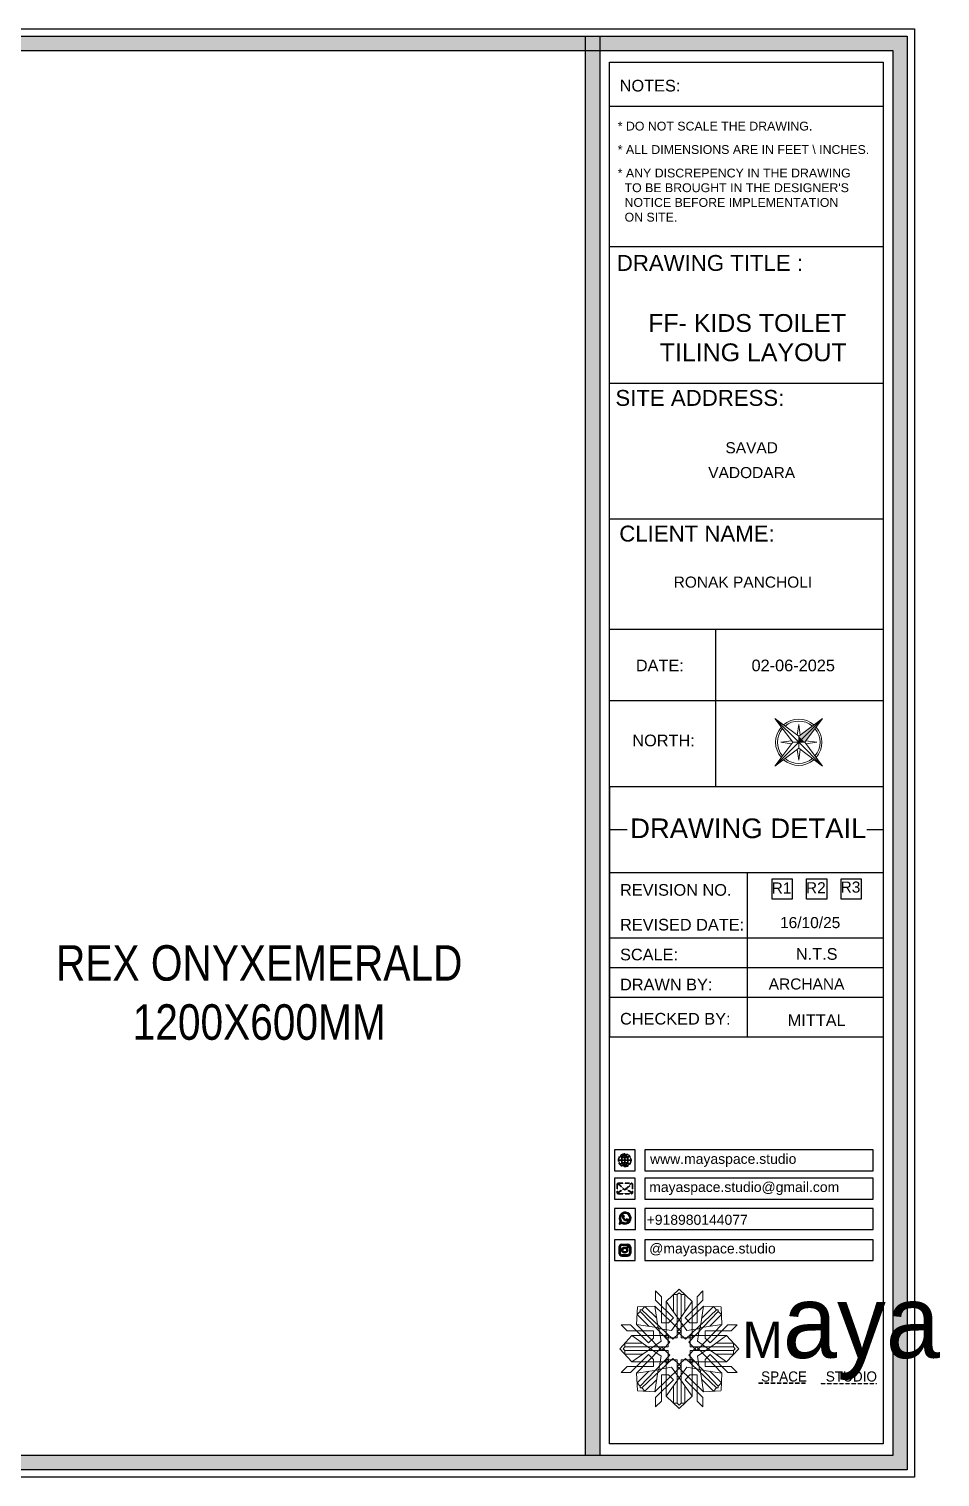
# Model space of a CAD drawing. Header units: millimetres. Extents: x 56222 to 3066687, y -650199 to -121287.
# Drawn here: x 156983.1 to 157085.8, y -180407.4 to -180244 of the extents above; entities that cross this region are included whole.
import ezdxf
from ezdxf.enums import TextEntityAlignment as Align

# ---------------------------------------------------------------- set-up
doc = ezdxf.new("R2010")
doc.units = ezdxf.units.MM
doc.header["$MEASUREMENT"] = 0
doc.linetypes.add('DASHEDX2', pattern=[1.5, 1, -0.5])
for name, color, linetype, lineweight in [('Dimension', 10, 'DASHEDX2', 20), ('FIRST FLOOR ( TEXT )', 7, 'Continuous', 9), ('NAME PLATE', 7, 'Continuous', 25), ('title block', 7, 'Continuous', 9)]:
    doc.layers.add(name, color=color, linetype=linetype, lineweight=lineweight)
doc.styles.add('Arial', font='arial.ttf')
doc.styles.add('KATHA', font='swissc.ttf')
doc.styles.get("Standard").update_dxf_attribs({"font": 'arial.ttf', "height": 6})

# ---------------------------------------------------------------- blocks, each defined once
blk = doc.blocks.new('FSFSF')
at = {"color": 42, "lineweight": 5, "true_color": 0xe0ac11}
for p, q in [((28600.03, 143.51), (28600.03, 140.16)), ((28602.15, 141.41), (28600.03, 143.51)), ((28602.15, 141.41), (28602.15, 131.95)), ((28603.86, 139.69), (28608.58, 144.08)), ((28607.9, 142.22), (28606.58, 142.22)), ((28606.58, 142.22), (28606.58, 135.84)), ((28607.9, 142.22), (28608.58, 142.85)), ((28607.9, 142.22), (28607.9, 126.58)), ((28613.31, 139.69), (28608.58, 144.08)), ((28609.27, 142.22), (28608.59, 142.85)), ((28609.27, 142.22), (28609.27, 126.58)), ((28609.27, 142.22), (28610.59, 142.22)), ((28610.59, 142.22), (28610.59, 135.84)), ((28615.02, 141.41), (28617.14, 143.51)), ((28615.02, 141.41), (28615.02, 131.95)), ((28617.14, 143.51), (28617.14, 140.16)), ((28593.19, 131.45), (28593.54, 137.71)), ((28593.39, 135), (28594.56, 136.12)), ((28599.8, 138.06), (28593.54, 137.71)), ((28595.12, 136.69), (28594.53, 136.69)), ((28594.56, 136.12), (28594.56, 136.71)), ((28605.17, 124.98), (28594.56, 136.12)), ((28596.24, 137.86), (28595.12, 136.69)), ((28606.27, 126.08), (28595.12, 136.69)), ((28596.24, 137.86), (28600.47, 133.65)), ((28601.03, 130), (28599.8, 138.06)), ((28599.8, 138.05), (28608.58, 129.56)), ((28606.47, 133.76), (28600.03, 140.16)), ((28603.86, 126.58), (28603.86, 139.69)), ((28603.86, 139.69), (28608.58, 133.02)), ((28613.31, 139.69), (28608.59, 133.02)), ((28617.37, 138.05), (28608.59, 129.56)), ((28610.7, 133.76), (28617.14, 140.16)), ((28610.9, 126.08), (28622.05, 136.69)), ((28612.02, 124.98), (28622.62, 136.12)), ((28613.31, 126.58), (28613.31, 139.69)), ((28616.14, 130), (28617.37, 138.06)), ((28620.93, 137.86), (28616.7, 133.65)), ((28617.37, 138.06), (28623.63, 137.71)), ((28620.93, 137.86), (28622.05, 136.69)), ((28622.05, 136.69), (28622.64, 136.69)), ((28622.62, 136.12), (28622.62, 136.71)), ((28623.8, 135), (28622.62, 136.12)), ((28624, 131.45), (28623.65, 137.71)), ((28587.73, 131.22), (28591.08, 131.22)), ((28589.84, 129.1), (28587.73, 131.22)), ((28597.49, 124.78), (28591.08, 131.22)), ((28593.19, 131.45), (28601.69, 122.67)), ((28601.25, 130.22), (28593.19, 131.45)), ((28593.39, 135), (28597.6, 130.78)), ((28604.75, 131.95), (28602.15, 131.95)), ((28606.47, 133.76), (28604.75, 131.95)), ((28605.86, 129.18), (28608.58, 133.02)), ((28611.31, 129.18), (28608.59, 133.02)), ((28610.7, 133.76), (28612.42, 131.95)), ((28612.42, 131.95), (28615.02, 131.95)), ((28623.99, 131.45), (28615.5, 122.67)), ((28615.94, 130.22), (28624, 131.45)), ((28623.8, 135), (28619.59, 130.78)), ((28619.7, 124.78), (28626.1, 131.22)), ((28629.45, 131.22), (28626.1, 131.22)), ((28627.34, 129.1), (28629.45, 131.22)), ((28591.56, 127.39), (28587.17, 122.66)), ((28589.84, 129.1), (28599.29, 129.1)), ((28604.66, 127.39), (28591.56, 127.39)), ((28591.56, 127.39), (28598.23, 122.67)), ((28597.49, 124.78), (28599.29, 126.5)), ((28602.07, 125.39), (28598.23, 122.67)), ((28599.29, 126.5), (28599.29, 129.1)), ((28605.86, 129.18), (28601.03, 130)), ((28602.07, 125.39), (28601.25, 130.22)), ((28603.68, 126.54), (28603.68, 127.39)), ((28604.66, 126.54), (28603.68, 126.54)), ((28604.71, 127.57), (28603.86, 127.57)), ((28607.9, 126.58), (28603.86, 126.58)), ((28604.66, 123.35), (28604.66, 127.39)), ((28604.7, 126.58), (28604.71, 127.57)), ((28606.27, 126.08), (28608.58, 128.27)), ((28607.9, 128.92), (28608.58, 129.56)), ((28607.9, 128.92), (28608.58, 128.27)), ((28609.27, 128.92), (28608.59, 129.56)), ((28609.27, 128.92), (28608.59, 128.27)), ((28610.9, 126.08), (28608.59, 128.27)), ((28609.27, 126.58), (28613.31, 126.58)), ((28611.31, 129.18), (28616.14, 130)), ((28612.46, 126.58), (28612.46, 127.57)), ((28612.46, 127.57), (28613.31, 127.57)), ((28612.52, 123.35), (28612.52, 127.39)), ((28612.52, 127.39), (28625.63, 127.39)), ((28612.52, 126.54), (28613.51, 126.54)), ((28613.51, 126.54), (28613.51, 127.39)), ((28615.12, 125.39), (28615.94, 130.22)), ((28615.12, 125.39), (28618.96, 122.67)), ((28627.34, 129.1), (28617.89, 129.1)), ((28617.89, 126.5), (28617.89, 129.1)), ((28619.7, 124.78), (28617.89, 126.5)), ((28625.63, 127.39), (28618.96, 122.67)), ((28625.63, 127.39), (28630.02, 122.66)), ((28591.56, 117.94), (28587.17, 122.66)), ((28589.03, 123.35), (28588.4, 122.67)), ((28589.03, 121.98), (28588.4, 122.65)), ((28589.03, 123.35), (28589.03, 124.67)), ((28589.03, 124.67), (28595.4, 124.67)), ((28589.03, 123.35), (28604.66, 123.35)), ((28589.03, 121.98), (28604.66, 121.98)), ((28589.03, 121.98), (28589.03, 120.66)), ((28589.03, 120.66), (28595.4, 120.66)), ((28597.49, 120.54), (28591.08, 114.11)), ((28591.56, 117.94), (28598.23, 122.65)), ((28593.19, 113.88), (28601.69, 122.65)), ((28605.17, 120.35), (28594.56, 109.2)), ((28597.49, 120.54), (28599.29, 118.83)), ((28602.07, 119.94), (28598.23, 122.65)), ((28602.33, 123.35), (28601.69, 122.67)), ((28602.33, 121.98), (28601.69, 122.65)), ((28602.33, 123.35), (28602.97, 122.67)), ((28602.33, 121.98), (28602.97, 122.65)), ((28605.17, 124.98), (28602.97, 122.67)), ((28605.17, 120.35), (28602.97, 122.65)), ((28604.66, 121.98), (28604.66, 117.94)), ((28612.02, 124.98), (28614.21, 122.67)), ((28612.02, 120.35), (28614.21, 122.65)), ((28612.02, 120.35), (28622.62, 109.2)), ((28628.16, 123.35), (28612.52, 123.35)), ((28612.52, 121.98), (28612.52, 117.94)), ((28628.16, 121.98), (28612.52, 121.98)), ((28614.85, 123.35), (28614.21, 122.67)), ((28614.85, 121.98), (28614.21, 122.65)), ((28614.85, 123.35), (28615.5, 122.67)), ((28614.85, 121.98), (28615.5, 122.65)), ((28615.12, 119.94), (28618.96, 122.65)), ((28623.99, 113.88), (28615.5, 122.65)), ((28619.7, 120.54), (28617.89, 118.83)), ((28625.63, 117.94), (28618.96, 122.65)), ((28619.7, 120.54), (28626.1, 114.11)), ((28628.16, 124.67), (28621.78, 124.67)), ((28628.16, 120.66), (28621.78, 120.66)), ((28625.63, 117.94), (28630.02, 122.66)), ((28628.16, 123.35), (28628.16, 124.67)), ((28628.16, 123.35), (28628.78, 122.67)), ((28628.16, 121.98), (28628.78, 122.65)), ((28628.16, 121.98), (28628.16, 120.66)), ((28589.84, 116.23), (28587.73, 114.11)), ((28589.84, 116.23), (28599.29, 116.23)), ((28604.66, 117.94), (28591.56, 117.94)), ((28601.25, 115.1), (28593.19, 113.87)), ((28606.27, 119.15), (28595.12, 108.54)), ((28599.29, 118.83), (28599.29, 116.23)), ((28599.8, 107.17), (28608.58, 115.67)), ((28601.03, 115.23), (28599.8, 107.17)), ((28605.86, 116.05), (28601.03, 115.23)), ((28602.07, 119.94), (28601.25, 115.1)), ((28604.66, 118.78), (28603.68, 118.78)), ((28603.68, 118.78), (28603.68, 117.94)), ((28607.9, 118.65), (28603.86, 118.65)), ((28603.86, 118.65), (28603.86, 105.54)), ((28604.71, 117.66), (28603.86, 117.66)), ((28604.7, 118.65), (28604.71, 117.66)), ((28605.86, 116.05), (28608.58, 112.21)), ((28606.27, 119.15), (28608.58, 116.96)), ((28607.9, 103.01), (28607.9, 118.65)), ((28607.9, 116.31), (28608.58, 116.96)), ((28607.9, 116.31), (28608.58, 115.67)), ((28610.9, 119.15), (28608.59, 116.96)), ((28609.27, 116.31), (28608.59, 116.96)), ((28609.27, 116.31), (28608.59, 115.67)), ((28611.31, 116.05), (28608.59, 112.21)), ((28617.37, 107.17), (28608.59, 115.67)), ((28609.27, 118.65), (28613.31, 118.65)), ((28609.27, 103.01), (28609.27, 118.65)), ((28610.9, 119.15), (28622.05, 108.54)), ((28611.31, 116.05), (28616.14, 115.23)), ((28612.46, 118.65), (28612.46, 117.66)), ((28612.46, 117.66), (28613.31, 117.66)), ((28612.52, 118.78), (28613.51, 118.78)), ((28612.52, 117.94), (28625.63, 117.94)), ((28613.31, 118.65), (28613.31, 105.54)), ((28613.51, 118.78), (28613.51, 117.94)), ((28615.12, 119.94), (28615.94, 115.1)), ((28615.94, 115.1), (28624, 113.87)), ((28616.14, 115.23), (28617.37, 107.17)), ((28617.89, 118.83), (28617.89, 116.23)), ((28627.34, 116.23), (28617.89, 116.23)), ((28627.34, 116.23), (28629.45, 114.11)), ((28587.73, 114.11), (28591.08, 114.11)), ((28593.19, 113.87), (28593.54, 107.62)), ((28593.39, 110.32), (28597.6, 114.55)), ((28593.39, 110.32), (28594.56, 109.2)), ((28596.24, 107.37), (28600.47, 111.58)), ((28606.47, 111.47), (28600.03, 105.07)), ((28602.15, 103.82), (28602.15, 113.27)), ((28604.75, 113.27), (28602.15, 113.27)), ((28603.86, 105.54), (28608.58, 112.21)), ((28606.47, 111.47), (28604.75, 113.27)), ((28613.31, 105.54), (28608.59, 112.21)), ((28610.7, 111.47), (28612.42, 113.27)), ((28610.7, 111.47), (28617.14, 105.07)), ((28612.42, 113.27), (28615.02, 113.27)), ((28615.02, 103.82), (28615.02, 113.27)), ((28620.93, 107.37), (28616.7, 111.58)), ((28623.8, 110.32), (28619.59, 114.55)), ((28623.8, 110.32), (28622.62, 109.2)), ((28624, 113.87), (28623.65, 107.62)), ((28629.45, 114.11), (28626.1, 114.11)), ((28599.8, 107.17), (28593.54, 107.52)), ((28595.12, 108.54), (28594.53, 108.54)), ((28594.56, 109.2), (28594.56, 108.61)), ((28596.24, 107.37), (28595.12, 108.54)), ((28600.03, 101.71), (28600.03, 105.07)), ((28603.86, 105.54), (28608.58, 101.15)), ((28606.58, 103.01), (28606.58, 109.38)), ((28613.31, 105.54), (28608.58, 101.15)), ((28610.59, 103.01), (28610.59, 109.38)), ((28617.14, 101.71), (28617.14, 105.07)), ((28617.37, 107.17), (28623.63, 107.52)), ((28620.93, 107.37), (28622.05, 108.54)), ((28622.05, 108.54), (28622.64, 108.54)), ((28622.62, 109.2), (28622.62, 108.61)), ((28602.15, 103.82), (28600.03, 101.71)), ((28607.9, 103.01), (28606.58, 103.01)), ((28607.9, 103.01), (28608.58, 102.38)), ((28609.27, 103.01), (28608.59, 102.38)), ((28609.27, 103.01), (28610.59, 103.01)), ((28615.02, 103.82), (28617.14, 101.71))]:
    blk.add_line(p, q, dxfattribs=at)
blk = doc.blocks.new('hgwg')
at = {"layer": 'Dimension', "true_color": 0xd39e00}
h = blk.add_hatch(color=42, dxfattribs=at)
h.dxf.hatch_style = 1
h.paths.add_polyline_path([(27505.71, 45.05), (27494.27, 45.05), (27494.27, 44.9), (27505.71, 44.9)])
h = blk.add_hatch(color=42, dxfattribs=at)
h.dxf.hatch_style = 1
h.paths.add_polyline_path([(27523.3, 44.9), (27509.68, 44.9), (27509.68, 44.75), (27523.3, 44.75)])
at = {"layer": 'Dimension', "color": 42, "true_color": 0xd39e00}
for p, q in [((27494.27, 45.05), (27505.71, 45.05)), ((27494.27, 44.9), (27494.27, 45.05)), ((27494.27, 44.9), (27505.71, 44.9)), ((27505.71, 45.05), (27505.71, 44.9)), ((27509.68, 44.9), (27523.3, 44.9)), ((27509.68, 44.9), (27509.68, 44.75)), ((27509.68, 44.75), (27523.3, 44.75)), ((27523.3, 44.75), (27523.3, 44.9))]:
    blk.add_line(p, q, dxfattribs=at)
at = {"layer": 'Dimension', "color": 42, "true_color": 0xd39e00, "attachment_point": 1}
for s, width, insert, char_height in [('{\\fCinzel|b0|i0|c0|p2;\\H1.5x;M\\fAmsterdam One|b0|i0|c0|p2;\\H2x;aya}', 85.3277, (27490.17, 69.17), 6), ('{\\fCinzel|b0|i0|c0|p2;SPACE     STUDIO}', 66.129, (27494.83, 47.86), 2.5)]:
    blk.add_mtext_dynamic_manual_height_columns(s, width=width, gutter_width=30, heights=[0], dxfattribs=dict(at, insert=insert, char_height=char_height))
blk = doc.blocks.new('QEGW4TG')
at = {"layer": 'Dimension', "true_color": 0x000000}
h = blk.add_hatch(color=18, dxfattribs=at)
h.dxf.hatch_style = 1
h.paths.add_polyline_path([(2.69, 1.93, 0.170513), (2.95, 1.97, 0.190337), (3.11, 2.18, 0.316231), (3.07, 2.28), (2.79, 2.37, 0.273721), (2.69, 2.34, 0.040749), (2.63, 2.27, -0.441282), (2.53, 2.25, -0.11828), (2.06, 2.64, -0.441282), (2.07, 2.74, 0.040749), (2.13, 2.81, 0.290083), (2.14, 2.92), (2.01, 3.18, 0.316231), (1.91, 3.2, 0.190337), (1.73, 3, 0.170513), (1.72, 2.74, 0.252784)], flags=0)
h.paths.add_polyline_path([(1.19, 1.98), (1.03, 1.3, 0.550912), (1.11, 1.23), (1.75, 1.39, 6.344125)])
h.paths.add_polyline_path([(1.81, 1.7), (1.4, 1.6), (1.5, 2.03, -9.071339)], flags=16)
h.paths.add_polyline_path([(3.11, 2.16, -0.17811), (2.95, 1.97, -0.170513), (2.69, 1.93, -0.252784), (1.72, 2.74, -0.170513), (1.73, 3, -0.17811), (1.89, 3.19, -0.370089), (2.01, 3.18), (2.14, 2.92, -0.307185), (2.13, 2.8, -0.041087), (2.06, 2.73, 0.321676), (2.05, 2.65, 0.126524), (2.55, 2.24, 0.312216), (2.62, 2.26, -0.041087), (2.68, 2.34, -0.290673), (2.79, 2.37), (3.07, 2.28, -0.370089)], flags=0)
h = blk.add_hatch(color=18, dxfattribs=at)
h.dxf.hatch_style = 1
h.paths.add_polyline_path([(2.79, 2.37, 0.273721), (2.69, 2.34, 0.040749), (2.63, 2.27, -0.441282), (2.53, 2.25, -0.11828), (2.06, 2.64, -0.441282), (2.07, 2.74, 0.040749), (2.13, 2.81, 0.290083), (2.14, 2.92), (2.01, 3.18, 0.316231), (1.91, 3.2, 0.190337), (1.73, 3, 0.170513), (1.72, 2.74, 0.252784), (2.69, 1.93, 0.170513), (2.95, 1.97, 0.190337), (3.11, 2.18, 0.316231), (3.07, 2.28)])
for p, q in [((1.19, 1.98), (1.03, 1.3)), ((1.1, 1.23), (1.75, 1.39)), ((1.5, 2.03), (1.4, 1.6)), ((1.4, 1.6), (1.81, 1.7)), ((2.01, 3.18), (2.14, 2.92)), ((3.07, 2.28), (2.8, 2.36))]:
    blk.add_line(p, q)
blk.add_lwpolyline([(0, 0), (4.68, 0), (4.68, 4.68), (0, 4.68)], close=True)
for centre, radius, start, end in [((2.39, 2.56), 1.34, 241.4727, 205.6422), ((2.39, 2.56), 1.04, 235.9962, 210.8333), ((1.09, 1.29), 0.0598, 164.8483, 282.1458), ((2.09, 2.87), 0.39, 159.7007, 198.4072), ((2.96, 3.23), 1.33, 201.4218, 258.1669), ((2.07, 2.87), 0.364, 118.9685, 159.3648), ((1.94, 3.12), 0.0896, 41.8985, 123.1344), ((2.11, 2.68), 0.066, 135.9932, 224.8892), ((1.67, 3.16), 0.586, 312.4617, 321.8728), ((3.12, 3.42), 1.31, 216.5455, 243.5279), ((2.05, 2.87), 0.104, 320.3924, 28.6971), ((2.57, 2.3), 0.066, 234.2482, 323.1441), ((3.11, 1.94), 0.586, 137.2645, 146.6756), ((2.76, 2.27), 0.104, 70.4402, 138.745), ((2.75, 2.31), 0.39, 260.7301, 299.4366), ((2.76, 2.29), 0.364, 299.7725, 340.1688), ((3.03, 2.2), 0.0896, 336.0029, 57.2388)]:
    blk.add_arc(centre, radius, start, end)
blk = doc.blocks.new('ASGERG')
at = {"layer": 'Dimension', "true_color": 0x000000}
h = blk.add_hatch(color=18, dxfattribs=at)
h.dxf.hatch_style = 1
h.paths.add_polyline_path([(0.99, 1.7, 0.353872), (1.69, 1.03), (2.96, 1.03, 0.353872), (3.66, 1.7), (3.66, 2.99, 0.353872), (2.96, 3.67), (1.69, 3.67, 0.353872), (0.99, 2.99)])
h.paths.add_polyline_path([(1.27, 2.97, -0.353872), (1.72, 3.4), (2.94, 3.4, -0.353872), (3.38, 2.97), (3.38, 1.72, -0.353872), (2.94, 1.3), (1.72, 1.3, -0.353872), (1.27, 1.72)], flags=16)
h.paths.add_polyline_path([(3.02, 2.35, -1), (1.64, 2.35, -1)], flags=0)
h.paths.add_polyline_path([(2.74, 2.35, -1), (1.92, 2.35, -1)], flags=0)
h.paths.add_polyline_path([(2.86, 3.02, -1), (3.19, 3.02, -1)], flags=0)
h.paths.add_polyline_path([(1.64, 2.35, 1), (3.02, 2.35, 1)], flags=0)
h = blk.add_hatch(color=18, dxfattribs=at)
h.dxf.hatch_style = 1
h.paths.add_polyline_path([(1.64, 2.35, 1), (3.02, 2.35, 1)])
h.paths.add_polyline_path([(2.74, 2.35, -1), (1.92, 2.35, -1)], flags=16)
h = blk.add_hatch(color=18, dxfattribs=at)
h.dxf.hatch_style = 1
h.paths.add_polyline_path([(3.19, 3.02, 1), (2.86, 3.02, 1)])
for p, q in [((1.69, 3.67), (2.96, 3.67)), ((2.94, 3.4), (1.72, 3.4)), ((0.99, 2.99), (0.99, 1.7)), ((1.27, 2.97), (1.27, 1.72)), ((1.69, 1.03), (2.96, 1.03)), ((2.94, 1.3), (1.72, 1.3)), ((3.38, 2.97), (3.38, 1.72)), ((3.66, 2.99), (3.66, 1.7))]:
    blk.add_line(p, q)
blk.add_lwpolyline([(0, 0), (4.68, 0), (4.68, 4.68), (0, 4.68)], close=True)
for centre, radius in [((2.33, 2.35), 0.694), ((2.33, 2.35), 0.414), ((3.02, 3.02), 0.168)]:
    blk.add_circle(centre, radius)
for centre, radius, start, end in [((1.76, 2.89), 0.778, 94.8631, 172.8127), ((1.76, 2.91), 0.491, 94.8631, 172.8127), ((2.9, 2.91), 0.491, 7.1873, 85.1369), ((2.89, 2.89), 0.778, 7.1873, 85.1369), ((1.76, 1.8), 0.778, 187.1873, 265.1369), ((1.76, 1.78), 0.491, 187.1873, 265.1369), ((2.9, 1.78), 0.491, 274.8631, 352.8127), ((2.89, 1.8), 0.778, 274.8631, 352.8127)]:
    blk.add_arc(centre, radius, start, end)
blk = doc.blocks.new('ETYETE')
at = {"layer": 'Dimension', "true_color": 0x000000}
h = blk.add_hatch(color=18, dxfattribs=at)
h.dxf.hatch_style = 1
h.paths.add_polyline_path([(3.76, 1.14, 0.414214), (4.12, 1.5), (4.12, 3.29, 0.414214), (3.76, 3.65), (0.92, 3.65, 0.414214), (0.56, 3.29), (0.56, 1.5, 0.414214), (0.92, 1.14)])
h.paths.add_polyline_path([(2.61, 2.22), (3.92, 1.34, -0.198912), (3.76, 1.28), (0.92, 1.28, -0.198912), (0.76, 1.34), (2.08, 2.22), (2.34, 1.98)], flags=16)
h.paths.add_polyline_path([(2.34, 2.16), (0.89, 3.51, -0.028783), (0.92, 3.52), (3.76, 3.52, -0.028783), (3.79, 3.51)], flags=16)
h.paths.add_polyline_path([(2.71, 2.32), (3.92, 3.45, -0.202482), (3.99, 3.29), (3.99, 1.5, -0.043076), (3.98, 1.46)], flags=16)
h.paths.add_polyline_path([(1.98, 2.32), (0.7, 1.46, -0.043076), (0.7, 1.5), (0.7, 3.29, -0.202482), (0.76, 3.45)], flags=16)
blk.add_lwpolyline([(0, 0), (4.68, 0), (4.68, 4.68), (0, 4.68)], close=True)
at = {"layer": 'Dimension', "color": 18, "true_color": 0x000000}
for p, q in [((0.56, 3.29), (0.56, 1.5)), ((0.7, 3.29), (0.7, 1.5)), ((0.76, 3.45), (1.98, 2.32)), ((0.89, 3.51), (2.34, 2.16)), ((0.92, 3.65), (3.76, 3.65)), ((0.92, 3.52), (3.76, 3.52)), ((2.34, 2.16), (3.79, 3.51)), ((2.71, 2.32), (3.92, 3.45)), ((3.99, 3.29), (3.99, 1.5)), ((4.12, 3.29), (4.12, 1.5)), ((0.7, 1.46), (1.98, 2.32)), ((0.76, 1.34), (2.08, 2.22)), ((0.92, 1.28), (3.76, 1.28)), ((0.92, 1.14), (3.76, 1.14)), ((2.08, 2.22), (2.34, 1.98)), ((2.34, 1.98), (2.61, 2.22)), ((3.92, 1.34), (2.61, 2.22)), ((3.98, 1.46), (2.71, 2.32))]:
    blk.add_line(p, q, dxfattribs=at)
for centre, radius, start, end in [((0.92, 3.29), 0.358, 90, 180), ((0.92, 3.29), 0.224, 134.2136, 180), ((0.92, 3.29), 0.224, 90, 96.5948), ((3.76, 3.29), 0.358, 0, 90), ((3.76, 3.29), 0.224, 83.4052, 90), ((3.76, 3.29), 0.224, 0, 45.7864), ((0.92, 1.5), 0.358, 180, 270), ((0.92, 1.5), 0.224, 180, 189.8662), ((0.92, 1.5), 0.224, 225, 270), ((3.76, 1.5), 0.358, 270, 0), ((3.76, 1.5), 0.224, 270, 315), ((3.76, 1.5), 0.224, 350.1338, 0)]:
    blk.add_arc(centre, radius, start, end, dxfattribs=at)
blk = doc.blocks.new('DTGWEGEARG')
at = {"layer": 'Dimension', "true_color": 0x000000}
h = blk.add_hatch(color=18, dxfattribs=at)
h.dxf.hatch_style = 1
h.paths.add_polyline_path([(3.83, 2.34, 1), (0.85, 2.34, 1)])
h.paths.add_polyline_path([(2.51, 1.01, 0.105795), (2.96, 1.58, -0.055205), (3.3, 1.41, -0.169822)], flags=16)
h.paths.add_polyline_path([(2.41, 1.12), (2.41, 1.69, -0.058279), (2.81, 1.63, -0.103353)], flags=16)
h.paths.add_polyline_path([(2.26, 1.13, -0.101741), (1.87, 1.63, -0.057171), (2.26, 1.69)], flags=16)
h.paths.add_polyline_path([(2.17, 1.01, -0.169822), (1.38, 1.41, -0.055205), (1.72, 1.58, 0.105795)], flags=16)
h.paths.add_polyline_path([(3.02, 1.72, 0.081336), (3.13, 2.27), (3.68, 2.27, -0.152069), (3.4, 1.52, 0.05687)], flags=16)
h.paths.add_polyline_path([(2.87, 1.77, 0.061945), (2.41, 1.84), (2.41, 2.27), (2.98, 2.27, -0.081344)], flags=16)
h.paths.add_polyline_path([(2.26, 1.84, 0.060923), (1.8, 1.77, -0.081344), (1.7, 2.27), (2.26, 2.27)], flags=16)
h.paths.add_polyline_path([(1.66, 1.72, 0.05687), (1.28, 1.52, -0.152069), (1, 2.27), (1.55, 2.27, 0.081336)], flags=16)
h.paths.add_polyline_path([(2.41, 2.42), (2.41, 2.83, 0.061945), (2.87, 2.91, -0.080009), (2.98, 2.42)], flags=16)
h.paths.add_polyline_path([(3.13, 2.42, 0.080116), (3.02, 2.96, 0.05687), (3.4, 3.16, 0.028258), (3.3, 3.27, -0.055205), (2.96, 3.1, 0.105795), (2.51, 3.67, -0.36029), (3.68, 2.42)], flags=16)
h.paths.add_polyline_path([(2.26, 2.42), (1.7, 2.42, -0.080009), (1.8, 2.91, 0.060923), (2.26, 2.84)], flags=16)
h.paths.add_polyline_path([(1.55, 2.42), (1, 2.42, -0.150466), (1.28, 3.16, 0.05687), (1.66, 2.96, 0.080116)], flags=16)
h.paths.add_polyline_path([(2.41, 2.98), (2.41, 3.56, -0.103353), (2.81, 3.05, -0.058279)], flags=16)
h.paths.add_polyline_path([(2.26, 2.99, -0.057171), (1.87, 3.05, -0.101741), (2.26, 3.55)], flags=16)
h.paths.add_polyline_path([(1.72, 3.1, -0.055205), (1.38, 3.27, -0.169822), (2.17, 3.67, 0.105795)], flags=16)
blk.add_lwpolyline([(0, 0), (4.68, 0), (4.68, 4.68), (0, 4.68)], close=True)
at = {"layer": 'Dimension', "color": 18, "true_color": 0x000000}
for p, q in [((2.26, 3.55), (2.26, 2.99)), ((2.41, 3.56), (2.41, 2.98)), ((1, 2.42), (1.55, 2.42)), ((1, 2.27), (1.55, 2.27)), ((1.7, 2.42), (2.26, 2.42)), ((1.7, 2.27), (2.26, 2.27)), ((2.26, 2.84), (2.26, 2.42)), ((2.26, 2.27), (2.26, 1.84)), ((2.26, 1.69), (2.26, 1.13)), ((2.41, 2.83), (2.41, 2.42)), ((2.41, 2.42), (2.98, 2.42)), ((2.41, 2.27), (2.98, 2.27)), ((2.41, 2.27), (2.41, 1.84)), ((2.41, 1.69), (2.41, 1.12)), ((3.13, 2.42), (3.68, 2.42)), ((3.13, 2.27), (3.68, 2.27))]:
    blk.add_line(p, q, dxfattribs=at)
blk.add_circle((2.34, 2.34), 1.49, dxfattribs=at)
for centre, radius, start, end in [((2.34, 2.34), 1.34, 97.3549, 135.9073), ((2.34, 4.74), 1.75, 236.7417, 249.3811), ((3.28, 2.34), 1.73, 129.9301, 154.0867), ((3.28, 2.34), 1.58, 130.1073, 153.3446), ((1.4, 2.34), 1.58, 26.6554, 50.2584), ((2.34, 2.34), 1.34, 3.3907, 82.6451), ((1.4, 2.34), 1.73, 25.9133, 50.0699), ((2.34, 4.74), 1.75, 290.6189, 303.2583), ((2.34, 2.34), 1.34, 142.3819, 176.6093), ((2.34, 2.34), 1.34, 183.0315, 217.6181), ((2.34, 4.74), 1.9, 236.1399, 249.1595), ((2.34, -0.06), 1.9, 110.8405, 123.8601), ((2.34, -0.06), 1.75, 110.6189, 123.2583), ((2.34, 2.34), 1.34, 224.0927, 262.6451), ((3.28, 2.34), 1.73, 159.0567, 177.3789), ((3.28, 2.34), 1.73, 182.3435, 200.9433), ((3.28, 2.34), 1.58, 158.8325, 177.1302), ((3.28, 2.34), 1.58, 182.5658, 201.1675), ((3.28, 2.34), 1.73, 205.9133, 230.0699), ((2.34, 4.74), 1.9, 253.6799, 267.6253), ((2.34, -0.06), 1.9, 92.3747, 106.3201), ((2.34, 4.74), 1.75, 254.3336, 267.422), ((2.34, -0.06), 1.75, 92.578, 105.6664), ((3.28, 2.34), 1.58, 206.6554, 229.8927), ((2.34, 4.74), 1.75, 272.3248, 285.6664), ((2.34, 4.74), 1.9, 272.1415, 286.3201), ((2.34, -0.06), 1.9, 73.6799, 87.8585), ((2.34, -0.06), 1.75, 74.3336, 87.6752), ((1.4, 2.34), 1.58, 309.7416, 333.3446), ((1.4, 2.34), 1.73, 309.9301, 334.0867), ((2.34, 2.34), 1.34, 277.3549, 315.9073), ((1.4, 2.34), 1.58, 2.8698, 21.1675), ((1.4, 2.34), 1.58, 338.8325, 357.4342), ((2.34, -0.06), 1.75, 56.7417, 69.3811), ((2.34, 4.74), 1.9, 290.8405, 303.8601), ((1.4, 2.34), 1.73, 2.6211, 20.9433), ((1.4, 2.34), 1.73, 339.0567, 357.6565), ((2.34, -0.06), 1.9, 56.1399, 69.1595), ((2.34, 2.34), 1.34, 322.3819, 356.9685)]:
    blk.add_arc(centre, radius, start, end, dxfattribs=at)
blk = doc.blocks.new('4t')
at = {"transparency": 33554607}
h = blk.add_hatch(color=1, dxfattribs=at)
h.dxf.hatch_style = 1
h.paths.add_polyline_path([(45531.33, -35822.29), (45529.23, -35821.83), (45528.09, -35837.01)])
h = blk.add_hatch(color=1, dxfattribs=at)
h.dxf.hatch_style = 1
h.paths.add_polyline_path([(45533.44, -35822.75), (45531.33, -35822.29), (45528.09, -35837.01)])
h = blk.add_hatch(color=1, dxfattribs=at)
h.dxf.hatch_style = 1
h.paths.add_polyline_path([(45531.8, -35820.19), (45529.23, -35821.83), (45531.33, -35822.29)])
h = blk.add_hatch(color=1, dxfattribs=at)
h.dxf.hatch_style = 1
h.paths.add_polyline_path([(45531.8, -35820.19), (45531.33, -35822.29), (45533.44, -35822.75)])
at = {"layer": 'title block', "color": 7, "lineweight": 9}
for p, q in [((45535.51, -35803.37), (45530.16, -35817.62)), ((45535.51, -35803.37), (45531.8, -35820.19)), ((45534.36, -35818.55), (45535.51, -35803.37)), ((45530.5, -35816.7), (45526.88, -35812.49)), ((45526.88, -35812.49), (45529.18, -35817.55)), ((45539.5, -35815.27), (45534.44, -35817.57)), ((45535.28, -35818.89), (45539.5, -35815.27)), ((45530.16, -35817.62), (45514.98, -35816.48)), ((45514.98, -35816.48), (45529.23, -35821.83)), ((45514.98, -35816.48), (45531.8, -35820.19)), ((45528.31, -35821.48), (45524.1, -35825.11)), ((45524.1, -35825.11), (45529.16, -35822.81)), ((45531.8, -35820.19), (45528.09, -35837.01)), ((45529.23, -35821.83), (45528.09, -35837.01)), ((45528.09, -35837.01), (45533.44, -35822.75)), ((45531.8, -35820.19), (45529.23, -35821.83)), ((45531.8, -35820.19), (45530.16, -35817.62)), ((45534.36, -35818.55), (45531.8, -35820.19)), ((45533.44, -35822.75), (45531.8, -35820.19)), ((45531.8, -35820.19), (45548.62, -35823.9)), ((45533.44, -35822.75), (45548.62, -35823.9)), ((45548.62, -35823.9), (45534.36, -35818.55)), ((45536.71, -35827.89), (45534.42, -35822.83)), ((45533.09, -35823.67), (45536.71, -35827.89))]:
    blk.add_line(p, q, dxfattribs=at)
for radius, start, end in [(11.79, 81.35997, 163.76651), (10.83, 82.42855, 162.69793), (10.83, 352.42855, 72.69793), (11.79, 351.35997, 73.76651), (11.79, 171.35997, 253.76651), (10.83, 172.42855, 252.69793), (11.79, 261.35997, 343.76651), (10.83, 262.42855, 342.69793)]:
    blk.add_arc((45531.8, -35820.19), radius, start, end, dxfattribs=at)

msp = doc.modelspace()

# ---------------------------------------------------------------- hatches: boundary and pattern name
at = {"layer": 'NAME PLATE', "true_color": 0xd39e00}
h = msp.add_hatch(color=42, dxfattribs=at)
h.paths.add_polyline_path([(156852.334, -180406.593), (157082.141, -180406.593), (157082.141, -180244.837), (156852.334, -180244.837)])
h.paths.add_polyline_path([(156853.947, -180404.98), (157080.528, -180404.98), (157080.528, -180246.45), (156853.947, -180246.45)], flags=16)
msp.add_hatch(color=42, dxfattribs=at).paths.add_polyline_path([(157045.852, -180404.98), (157047.465, -180404.98), (157047.465, -180244.837), (157045.852, -180244.837)])

# ---------------------------------------------------------------- linework, layer by layer
at = {"layer": 'NAME PLATE', "color": 42, "true_color": 0xd39e00}
for p, q in [((157079.437, -180252.797), (157048.557, -180252.797)), ((157079.437, -180268.613), (157048.557, -180268.613)), ((157079.437, -180284.013), (157048.557, -180284.013)), ((157079.437, -180299.319), (157048.557, -180299.319)), ((157079.437, -180311.791), (157048.557, -180311.791)), ((157060.505, -180311.791), (157060.505, -180329.518)), ((157079.437, -180319.815), (157048.557, -180319.815)), ((157079.437, -180329.518), (157048.557, -180329.518)), ((157048.557, -180329.518), (157048.557, -180357.743)), ((157079.437, -180329.518), (157079.437, -180357.743)), ((157048.557, -180334.357), (157050.554, -180334.357)), ((157077.57, -180334.357), (157079.437, -180334.357)), ((157048.557, -180339.195), (157079.437, -180339.195)), ((157064.138, -180357.743), (157064.138, -180339.195)), ((157079.437, -180346.614), (157048.557, -180346.614)), ((157079.437, -180349.956), (157048.557, -180349.956)), ((157079.437, -180353.297), (157048.557, -180353.297)), ((157048.557, -180357.743), (157079.437, -180357.743))]:
    msp.add_line(p, q, dxfattribs=at)
for points in [[(156851.527, -180244.031), (157082.948, -180244.031), (157082.948, -180407.4), (156851.527, -180407.4)], [(156852.334, -180244.837), (157082.141, -180244.837), (157082.141, -180406.593), (156852.334, -180406.593)], [(157045.852, -180404.98), (157045.852, -180244.837), (157047.465, -180244.837), (157047.465, -180404.98)], [(156853.947, -180246.45), (157080.528, -180246.45), (157080.528, -180404.98), (156853.947, -180404.98)], [(157048.557, -180403.653), (157048.557, -180247.778), (157079.437, -180247.778), (157079.437, -180403.653)], [(157066.896, -180339.913), (157069.17, -180339.913), (157069.17, -180342.187), (157066.896, -180342.187)], [(157070.792, -180339.913), (157073.066, -180339.913), (157073.066, -180342.187), (157070.792, -180342.187)], [(157074.687, -180339.913), (157076.961, -180339.913), (157076.961, -180342.187), (157074.687, -180342.187)]]:
    msp.add_lwpolyline(points, close=True, dxfattribs=at)
at = {"layer": 'NAME PLATE', "color": 18, "true_color": 0x000000}
for points in [[(157052.555, -180372.836), (157078.305, -180372.836), (157078.305, -180370.483), (157052.555, -180370.483)], [(157052.555, -180376.049), (157078.305, -180376.049), (157078.305, -180373.695), (157052.555, -180373.695)], [(157052.567, -180379.475), (157078.305, -180379.475), (157078.305, -180377.121), (157052.567, -180377.121)], [(157052.555, -180382.983), (157078.305, -180382.983), (157078.305, -180380.63), (157052.555, -180380.63)]]:
    msp.add_lwpolyline(points, close=True, dxfattribs=at)

# ---------------------------------------------------------------- block references
at = {"layer": 'NAME PLATE', "xscale": 0.2211820489160574, "yscale": 0.2211820489160574, "zscale": 0.2211820489160574, "rotation": 147.4367586490667}
msp.add_blockref('4t', (161293.288, -192422.229), dxfattribs=at)
at = {"layer": 'NAME PLATE', "color": 42, "true_color": 0xd39e00}
for name, p, xscale, yscale, zscale in [('DTGWEGEARG', (157049.114, -180372.836), 0.5030988240552282, 0.5030988240552282, 0.5030988240552282), ('ETYETE', (157049.114, -180376.049), 0.5030988240552282, 0.5030988240552282, 0.5030988240552282), ('QEGW4TG', (157049.126, -180379.475), 0.5030988240552282, 0.5030988240552282, 0.5030988240552282), ('ASGERG', (157049.114, -180382.983), 0.5030988240552282, 0.5030988240552282, 0.5030988240552282), ('FSFSF', (148102.153, -180431.317), 0.3129924963614532, 0.3129924963614532, 0.3129924963614532), ('hgwg', (144507.042, -180417.343), 0.4567628593793269, 0.4567628593793269, 0.4567628593793269)]:
    msp.add_blockref(name, p, dxfattribs=dict(at, xscale=xscale, yscale=yscale, zscale=zscale))

# ---------------------------------------------------------------- texts
at = {"layer": 'FIRST FLOOR ( TEXT )', "color": 1, "insert": (157009.067, -180352.762), "char_height": 4, "attachment_point": 5, "style": 'KATHA'}
msp.add_mtext('REX ONYXEMERALD\\P1200X600MM', dxfattribs=at)
at = {"layer": 'NAME PLATE', "style": 'Arial'}
for s, height, p in [('NOTES:', 1.3163, (157053.138, -180251.084)), ('DRAWING TITLE : ', 1.79144, (157060.236, -180271.325)), ('FF- KIDS TOILET', 2.01157, (157064.084, -180278.209)), ('TILING LAYOUT', 2.01157, (157064.768, -180281.517)), ('SITE ADDRESS:', 1.79144, (157058.755, -180286.551)), (' SAVAD ', 1.2497, (157064.597, -180291.899)), ('VADODARA', 1.2497, (157064.597, -180294.705)), ('CLIENT NAME:', 1.79144, (157058.429, -180301.857)), ('RONAK PANCHOLI    ', 1.24972, (157064.579, -180307.062)), ('DATE:', 1.3163, (157054.242, -180316.497)), ('02-06-2025', 1.3163, (157069.284, -180316.497)), ('NORTH:', 1.3163, (157054.662, -180324.959)), ('DRAWING DETAIL', 2.2148, (157064.211, -180335.318)), ('REVISION NO.', 1.31627, (157056.037, -180341.819)), ('16/10/25', 1.2497, (157071.194, -180345.47)), ('REVISED DATE: ', 1.31627, (157057.008, -180345.743)), ('SCALE:', 1.3163, (157053.024, -180349.11)), ('DRAWN BY:', 1.3163, (157054.963, -180352.492)), ('ARCHANA', 1.2497, (157070.786, -180352.398)), ('CHECKED BY:', 1.31627, (157055.986, -180356.354)), ('MITTAL', 1.3163, (157071.929, -180356.528))]:
    msp.add_text(s, height=height, dxfattribs=at).set_placement(p, align=Align.CENTER)
for s, insert, char_height, width, attachment_point in [('* DO NOT SCALE THE DRAWING.', (157049.491, -180254.492, 0), 0.99553, 38.46271, 1), ('* ALL DIMENSIONS ARE IN FEET \\\\ INCHES.', (157049.491, -180257.139, 0), 0.99553, 38.46271, 1), ("* ANY DISCREPENCY IN THE DRAWING \\P  TO BE BROUGHT IN THE DESIGNER'S\\P  NOTICE BEFORE IMPLEMENTATION \\P  ON SITE.", (157049.491, -180259.786, 0), 0.99553, 38.46271, 1), ('R1', (157067.96, -180340.32, 0), 1.2497, 1.71948, 2), ('R2', (157071.83, -180340.293, 0), 1.2497, 1.71948, 2), ('R3', (157075.737, -180340.216, 0), 1.2497, 1.71948, 2), ('N.T.S', (157071.929, -180347.728, 0), 1.3163, 2.56901, 2)]:
    msp.add_mtext(s, dxfattribs=dict(at, insert=insert, char_height=char_height, width=width, attachment_point=attachment_point))
at = {"layer": 'NAME PLATE', "color": 18, "true_color": 0x000000, "char_height": 1.12491, "attachment_point": 1}
for s, width, gutter_width, insert in [('www.mayaspace.studio', 17.65374, 14.767, (157053.136, -180370.942, 0)), ('mayaspace.studio@gmail.com', 11.01363, 9.213, (157053.046, -180374.116, 0)), ('+918980144077', 42.94802, 9.213, (157052.755, -180377.816, 0)), ('@mayaspace.studio', 11.01363, 9.213, (157053.046, -180381.05, 0))]:
    msp.add_mtext_dynamic_manual_height_columns(s, width=width, gutter_width=gutter_width, heights=[0], dxfattribs=dict(at, insert=insert))

doc.saveas('drawing.dxf')
